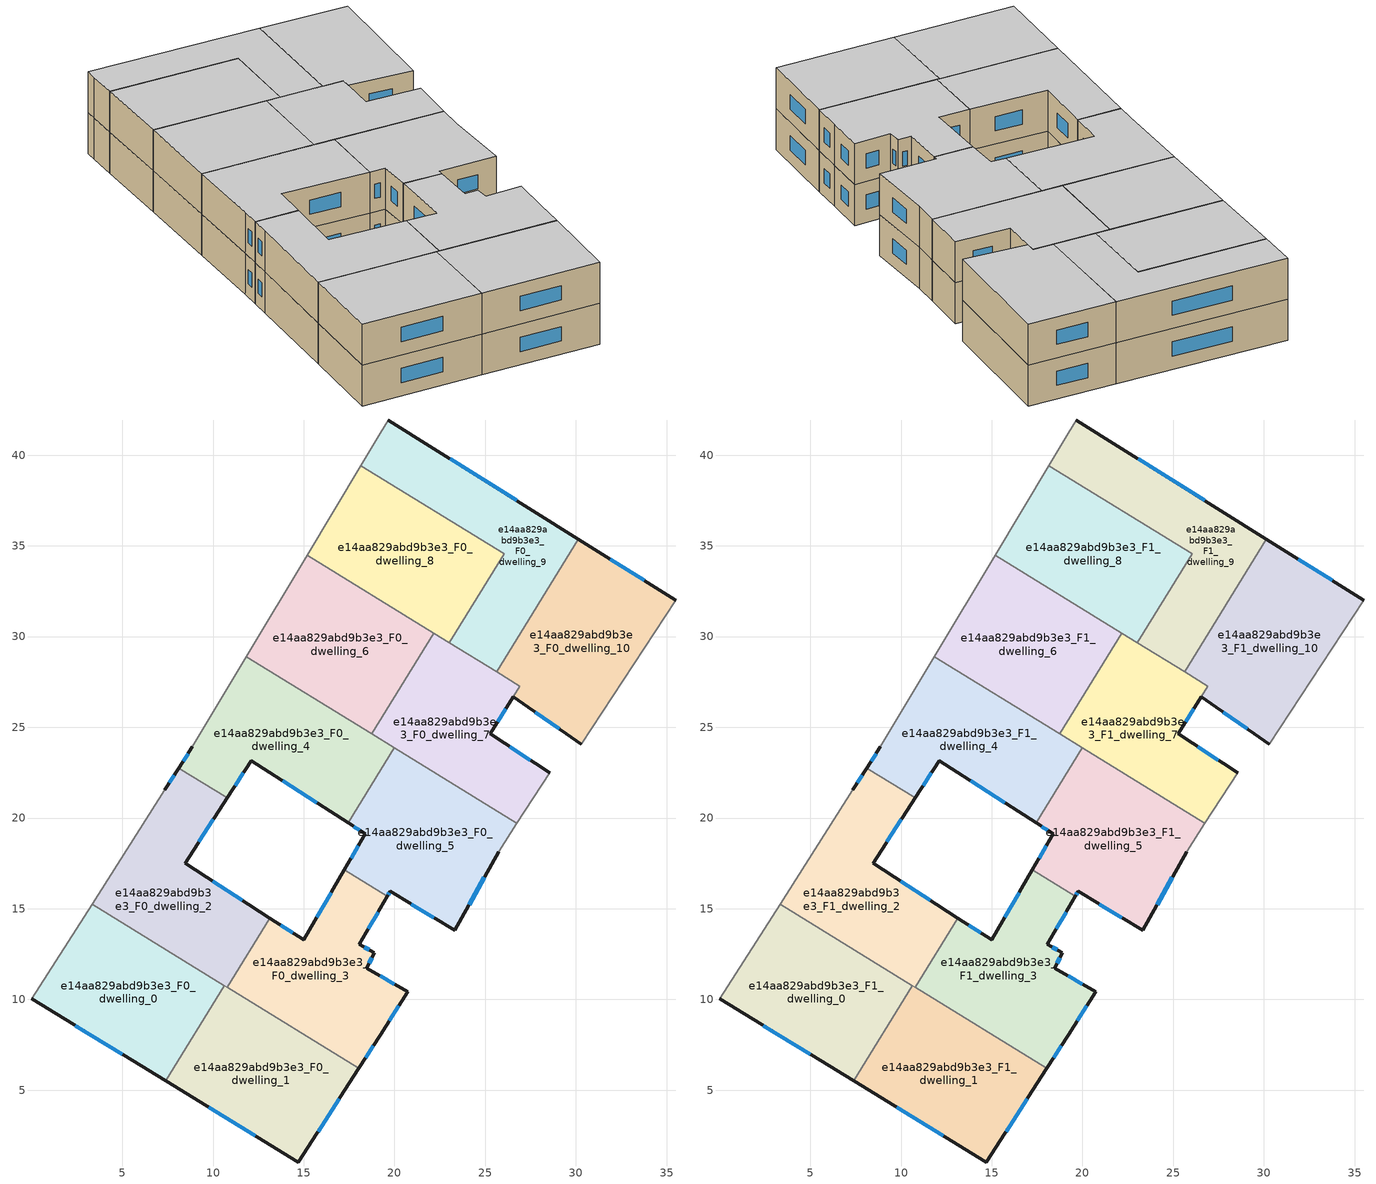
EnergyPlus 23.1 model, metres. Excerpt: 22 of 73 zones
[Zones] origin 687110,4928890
e14aa829abd9b3e3_F0_dwelling_0
 floor ground (EU_floor_Construction): 10.62,10.77 7.39,5.51 0.01,10.03 3.33,15.26 z0
 wall outside (EU_wall_Construction): 0.01,10.03 7.39,5.51 z0:3
 wall adiabatic (EU_wall_Construction): 3.33,15.26 0.01,10.03 z0:3
 wall to e14aa829abd9b3e3_F0_dwelling_1 (EU_wall_Construction): 7.39,5.51 10.62,10.77 z0:3
 wall to e14aa829abd9b3e3_F0_dwelling_2 (EU_wall_Construction): 10.62,10.77 3.33,15.26 z0:3
 window (EU_Window_Construction): 2.41,8.56 4.99,6.98 z0.98:2.02
e14aa829abd9b3e3_F0_dwelling_1
 floor ground (EU_floor_Construction): 18.04,6.2 14.7,1.04 7.39,5.51 10.62,10.77 z0
 wall outside (EU_wall_Construction): 7.39,5.51 14.7,1.04 18.04,6.2 z0:3
 wall to e14aa829abd9b3e3_F0_dwelling_3 (EU_wall_Construction): 18.04,6.2 10.78,10.67 z0:3
 wall to e14aa829abd9b3e3_F0_dwelling_2 (EU_wall_Construction): 10.78,10.67 10.62,10.77 z0:3
 window (EU_Window_Construction): 9.77,4.06 12.33,2.49 / 15.79,2.72 16.95,4.52 z0.98:2.02
e14aa829abd9b3e3_F0_dwelling_10
 floor ground (EU_floor_Construction): 35.51,32 30.31,24.08 26.55,26.68 26.91,27.27 25.63,28.05 30.14,35.37 z0
 wall outside (EU_wall_Construction): 35.51,32 30.14,35.37 / 26.55,26.68 30.31,24.08 z0:3
 wall to e14aa829abd9b3e3_F0_dwelling_9 (EU_wall_Construction): 30.14,35.37 25.63,28.05 z0:3
 wall adiabatic (EU_wall_Construction): 30.31,24.08 35.51,32 z0:3
 wall to e14aa829abd9b3e3_F0_dwelling_7 (EU_wall_Construction): 25.63,28.05 26.91,27.27 26.55,26.68 z0:3
 window (EU_Window_Construction): 33.76,33.09 31.88,34.27 / 27.77,25.83 29.08,24.92 z0.98:2.02
e14aa829abd9b3e3_F0_dwelling_2
 floor ground (EU_floor_Construction): 10.78,21.11 8.45,17.51 13.13,14.48 10.78,10.67 3.33,15.26 7.33,21.55 8.11,22.75 z0
 wall outside (EU_wall_Construction): 8.11,22.75 7.33,21.55 / 13.13,14.48 8.45,17.51 10.78,21.11 z0:3
 wall to e14aa829abd9b3e3_F0_dwelling_4 (EU_wall_Construction): 10.78,21.11 8.11,22.75 z0:3
 wall to e14aa829abd9b3e3_F0_dwelling_3 (EU_wall_Construction): 10.78,10.67 13.13,14.48 z0:3
 wall adiabatic (EU_wall_Construction): 7.33,21.55 3.33,15.26 z0:3
 window (EU_Window_Construction): 7.86,22.36 7.59,21.94 / 9.21,18.68 10.02,19.94 / 11.61,15.47 9.98,16.53 z0.98:2.02
e14aa829abd9b3e3_F0_dwelling_3
 floor ground (EU_floor_Construction): 19.61,15.68 18.06,13.04 18.89,12.58 18.47,11.72 20.72,10.43 19.22,8.04 18.04,6.2 10.78,10.67 13.13,14.48 14.99,13.28 17.23,17.14 z0
 wall outside (EU_wall_Construction): 18.04,6.2 19.22,8.04 20.72,10.43 18.47,11.72 18.89,12.58 18.06,13.04 19.61,15.68 / 17.23,17.14 14.99,13.28 13.13,14.48 z0:3
 wall to e14aa829abd9b3e3_F0_dwelling_5 (EU_wall_Construction): 19.61,15.68 17.23,17.14 z0:3
 window (EU_Window_Construction): 19.71,8.82 20.24,9.65 / 18.42,6.8 18.84,7.44 / 14.39,13.67 13.74,14.09 / 16.51,15.88 15.72,14.53 / 18.56,13.9 19.1,14.82 / 18.62,12.73 18.32,12.89 / 18.61,12 18.75,12.3 / 19.99,10.85 19.21,11.3 z0.98:2.02
e14aa829abd9b3e3_F0_dwelling_4
 floor ground (EU_floor_Construction): 19.99,23.86 17.44,19.73 12.1,23.17 10.78,21.11 8.11,22.75 8.86,23.92 11.84,28.88 z0
 wall outside (EU_wall_Construction): 8.86,23.92 8.11,22.75 / 10.78,21.11 12.1,23.17 17.44,19.73 z0:3
 wall adiabatic (EU_wall_Construction): 11.84,28.88 8.86,23.92 z0:3
 wall to e14aa829abd9b3e3_F0_dwelling_5 (EU_wall_Construction): 17.44,19.73 19.99,23.86 z0:3
 wall to e14aa829abd9b3e3_F0_dwelling_6 (EU_wall_Construction): 18.74,24.63 11.84,28.88 z0:3
 wall to e14aa829abd9b3e3_F0_dwelling_7 (EU_wall_Construction): 19.99,23.86 18.74,24.63 z0:3
 window (EU_Window_Construction): 8.62,23.54 8.36,23.13 / 13.84,22.05 15.71,20.85 / 11.21,21.78 11.67,22.5 z0.98:2.02
e14aa829abd9b3e3_F0_dwelling_5
 floor ground (EU_floor_Construction): 26.75,19.7 25.74,18.15 23.32,13.81 19.78,15.96 19.61,15.68 17.23,17.14 18.39,19.12 17.44,19.73 19.99,23.86 z0
 wall outside (EU_wall_Construction): 17.44,19.73 18.39,19.12 17.23,17.14 / 19.61,15.68 19.78,15.96 23.32,13.81 25.74,18.15 z0:3
 wall adiabatic (EU_wall_Construction): 25.74,18.15 26.75,19.7 z0:3
 wall to e14aa829abd9b3e3_F0_dwelling_7 (EU_wall_Construction): 26.75,19.7 19.99,23.86 z0:3
 window (EU_Window_Construction): 18.01,18.47 17.61,17.78 / 17.75,19.53 18.08,19.32 / 24.11,15.22 24.96,16.74 / 20.93,15.26 22.17,14.51 / 19.66,15.77 19.72,15.87 z0.98:2.02
e14aa829abd9b3e3_F0_dwelling_6
 floor ground (EU_floor_Construction): 22.16,30.19 18.74,24.63 11.84,28.88 15.19,34.49 z0
 wall to e14aa829abd9b3e3_F0_dwelling_7 (EU_wall_Construction): 18.74,24.63 22.16,30.19 z0:3
 wall adiabatic (EU_wall_Construction): 15.19,34.49 11.84,28.88 z0:3
 wall to e14aa829abd9b3e3_F0_dwelling_8 (EU_wall_Construction): 22.16,30.19 15.19,34.49 z0:3
e14aa829abd9b3e3_F0_dwelling_7
 floor ground (EU_floor_Construction): 26.91,27.27 26.54,26.67 25.28,24.64 28.56,22.49 26.75,19.7 18.74,24.63 22.16,30.19 z0
 wall outside (EU_wall_Construction): 28.56,22.49 25.28,24.64 26.54,26.67 z0:3
 wall adiabatic (EU_wall_Construction): 26.75,19.7 28.56,22.49 z0:3
 wall to e14aa829abd9b3e3_F0_dwelling_9 (EU_wall_Construction): 25.63,28.05 23.02,29.66 z0:3
 wall to e14aa829abd9b3e3_F0_dwelling_8 (EU_wall_Construction): 23.02,29.66 22.16,30.19 z0:3
 window (EU_Window_Construction): 25.69,25.3 26.13,26.01 / 27.49,23.19 26.34,23.94 z0.98:2.02
e14aa829abd9b3e3_F0_dwelling_8
 floor ground (EU_floor_Construction): 26.04,34.57 23.02,29.66 15.19,34.49 18.15,39.43 z0
 wall adiabatic (EU_wall_Construction): 18.15,39.43 15.19,34.49 z0:3
 wall to e14aa829abd9b3e3_F0_dwelling_9 (EU_wall_Construction): 23.02,29.66 26.04,34.57 18.15,39.43 z0:3
e14aa829abd9b3e3_F0_dwelling_9
 floor ground (EU_floor_Construction): 30.14,35.37 25.63,28.05 23.02,29.66 26.04,34.57 18.15,39.43 19.2,41.2 19.66,41.94 z0
 wall outside (EU_wall_Construction): 30.14,35.37 19.66,41.94 z0:3
 wall adiabatic (EU_wall_Construction): 19.66,41.94 19.2,41.2 18.15,39.43 z0:3
 window (EU_Window_Construction): 26.73,37.5 23.06,39.8 z0.98:2.02
e14aa829abd9b3e3_F1_dwelling_0
 floor to e14aa829abd9b3e3_F0_dwelling_0 (EU_floor_Construction): 10.62,10.77 7.39,5.51 0.01,10.03 3.33,15.26 z3
 wall outside (EU_wall_Construction): 0.01,10.03 7.39,5.51 z3:6
 wall adiabatic (EU_wall_Construction): 3.33,15.26 0.01,10.03 z3:6
 wall to e14aa829abd9b3e3_F1_dwelling_1 (EU_wall_Construction): 7.39,5.51 10.62,10.77 z3:6
 wall to e14aa829abd9b3e3_F1_dwelling_2 (EU_wall_Construction): 10.62,10.77 3.33,15.26 z3:6
 window (EU_Window_Construction): 2.41,8.56 4.99,6.98 z3.98:5.02
 ceiling to e14aa829abd9b3e3_F2_dwelling_0 (EU_floor_Construction): 7.39,5.51 10.62,10.77 3.33,15.26 0.01,10.03 z6
e14aa829abd9b3e3_F1_dwelling_1
 floor to e14aa829abd9b3e3_F0_dwelling_1 (EU_floor_Construction): 18.04,6.2 14.7,1.04 7.39,5.51 10.62,10.77 z3
 wall outside (EU_wall_Construction): 7.39,5.51 14.7,1.04 18.04,6.2 z3:6
 wall to e14aa829abd9b3e3_F1_dwelling_3 (EU_wall_Construction): 18.04,6.2 10.78,10.67 z3:6
 wall to e14aa829abd9b3e3_F1_dwelling_2 (EU_wall_Construction): 10.78,10.67 10.62,10.77 z3:6
 window (EU_Window_Construction): 9.77,4.06 12.33,2.49 / 15.79,2.72 16.95,4.52 z3.98:5.02
 ceiling to e14aa829abd9b3e3_F2_dwelling_1 (EU_floor_Construction): 14.7,1.04 18.04,6.2 10.62,10.77 7.39,5.51 z6
e14aa829abd9b3e3_F1_dwelling_10
 floor to e14aa829abd9b3e3_F0_dwelling_10 (EU_floor_Construction): 35.51,32 30.31,24.08 26.55,26.68 26.91,27.27 25.63,28.05 30.14,35.37 z3
 wall outside (EU_wall_Construction): 35.51,32 30.14,35.37 / 26.55,26.68 30.31,24.08 z3:6
 wall to e14aa829abd9b3e3_F1_dwelling_9 (EU_wall_Construction): 30.14,35.37 25.63,28.05 z3:6
 wall adiabatic (EU_wall_Construction): 30.31,24.08 35.51,32 z3:6
 wall to e14aa829abd9b3e3_F1_dwelling_7 (EU_wall_Construction): 25.63,28.05 26.91,27.27 26.55,26.68 z3:6
 window (EU_Window_Construction): 33.76,33.09 31.88,34.27 / 27.77,25.83 29.08,24.92 z3.98:5.02
 ceiling to e14aa829abd9b3e3_F2_dwelling_10 (EU_floor_Construction): 30.31,24.08 35.51,32 30.14,35.37 25.63,28.05 26.91,27.27 26.55,26.68 z6
e14aa829abd9b3e3_F1_dwelling_2
 floor to e14aa829abd9b3e3_F0_dwelling_2 (EU_floor_Construction): 10.78,21.11 8.45,17.51 13.13,14.48 10.78,10.67 3.33,15.26 7.33,21.55 8.11,22.75 z3
 wall outside (EU_wall_Construction): 8.11,22.75 7.33,21.55 / 13.13,14.48 8.45,17.51 10.78,21.11 z3:6
 wall to e14aa829abd9b3e3_F1_dwelling_4 (EU_wall_Construction): 10.78,21.11 8.11,22.75 z3:6
 wall to e14aa829abd9b3e3_F1_dwelling_3 (EU_wall_Construction): 10.78,10.67 13.13,14.48 z3:6
 wall adiabatic (EU_wall_Construction): 7.33,21.55 3.33,15.26 z3:6
 window (EU_Window_Construction): 7.86,22.36 7.59,21.94 / 9.21,18.68 10.02,19.94 / 11.61,15.47 9.98,16.53 z3.98:5.02
 ceiling to e14aa829abd9b3e3_F2_dwelling_2 (EU_floor_Construction): 10.78,10.67 13.13,14.48 8.45,17.51 10.78,21.11 8.11,22.75 7.33,21.55 3.33,15.26 z6
e14aa829abd9b3e3_F1_dwelling_3
 floor to e14aa829abd9b3e3_F0_dwelling_3 (EU_floor_Construction): 19.61,15.68 18.06,13.04 18.89,12.58 18.47,11.72 20.72,10.43 19.22,8.04 18.04,6.2 10.78,10.67 13.13,14.48 14.99,13.28 17.23,17.14 z3
 wall outside (EU_wall_Construction): 18.04,6.2 19.22,8.04 20.72,10.43 18.47,11.72 18.89,12.58 18.06,13.04 19.61,15.68 / 17.23,17.14 14.99,13.28 13.13,14.48 z3:6
 wall to e14aa829abd9b3e3_F1_dwelling_5 (EU_wall_Construction): 19.61,15.68 17.23,17.14 z3:6
 window (EU_Window_Construction): 19.71,8.82 20.24,9.65 / 18.42,6.8 18.84,7.44 / 14.39,13.67 13.74,14.09 / 16.51,15.88 15.72,14.53 / 18.56,13.9 19.1,14.82 / 18.62,12.73 18.32,12.89 / 18.61,12 18.75,12.3 / 19.99,10.85 19.21,11.3 z3.98:5.02
 ceiling to e14aa829abd9b3e3_F2_dwelling_3 (EU_floor_Construction): 19.22,8.04 20.72,10.43 18.47,11.72 18.89,12.58 18.06,13.04 19.61,15.68 17.23,17.14 14.99,13.28 13.13,14.48 10.78,10.67 18.04,6.2 z6
e14aa829abd9b3e3_F1_dwelling_4
 floor to e14aa829abd9b3e3_F0_dwelling_4 (EU_floor_Construction): 19.99,23.86 17.44,19.73 12.1,23.17 10.78,21.11 8.11,22.75 8.86,23.92 11.84,28.88 z3
 wall outside (EU_wall_Construction): 8.86,23.92 8.11,22.75 / 10.78,21.11 12.1,23.17 17.44,19.73 z3:6
 wall adiabatic (EU_wall_Construction): 11.84,28.88 8.86,23.92 z3:6
 wall to e14aa829abd9b3e3_F1_dwelling_5 (EU_wall_Construction): 17.44,19.73 19.99,23.86 z3:6
 wall to e14aa829abd9b3e3_F1_dwelling_6 (EU_wall_Construction): 18.74,24.63 11.84,28.88 z3:6
 wall to e14aa829abd9b3e3_F1_dwelling_7 (EU_wall_Construction): 19.99,23.86 18.74,24.63 z3:6
 window (EU_Window_Construction): 8.62,23.54 8.36,23.13 / 13.84,22.05 15.71,20.85 / 11.21,21.78 11.67,22.5 z3.98:5.02
 ceiling to e14aa829abd9b3e3_F2_dwelling_4 (EU_floor_Construction): 17.44,19.73 19.99,23.86 11.84,28.88 8.86,23.92 8.11,22.75 10.78,21.11 12.1,23.17 z6
e14aa829abd9b3e3_F1_dwelling_5
 floor to e14aa829abd9b3e3_F0_dwelling_5 (EU_floor_Construction): 26.75,19.7 25.74,18.15 23.32,13.81 19.78,15.96 19.61,15.68 17.23,17.14 18.39,19.12 17.44,19.73 19.99,23.86 z3
 wall outside (EU_wall_Construction): 17.44,19.73 18.39,19.12 17.23,17.14 / 19.61,15.68 19.78,15.96 23.32,13.81 25.74,18.15 z3:6
 wall adiabatic (EU_wall_Construction): 25.74,18.15 26.75,19.7 z3:6
 wall to e14aa829abd9b3e3_F1_dwelling_7 (EU_wall_Construction): 26.75,19.7 19.99,23.86 z3:6
 window (EU_Window_Construction): 18.01,18.47 17.61,17.78 / 17.75,19.53 18.08,19.32 / 24.11,15.22 24.96,16.74 / 20.93,15.26 22.17,14.51 / 19.66,15.77 19.72,15.87 z3.98:5.02
 ceiling to e14aa829abd9b3e3_F2_dwelling_5 (EU_floor_Construction): 23.32,13.81 25.74,18.15 26.75,19.7 19.99,23.86 17.44,19.73 18.39,19.12 17.23,17.14 19.61,15.68 19.78,15.96 z6
e14aa829abd9b3e3_F1_dwelling_6
 floor to e14aa829abd9b3e3_F0_dwelling_6 (EU_floor_Construction): 22.16,30.19 18.74,24.63 11.84,28.88 15.19,34.49 z3
 wall to e14aa829abd9b3e3_F1_dwelling_7 (EU_wall_Construction): 18.74,24.63 22.16,30.19 z3:6
 wall adiabatic (EU_wall_Construction): 15.19,34.49 11.84,28.88 z3:6
 wall to e14aa829abd9b3e3_F1_dwelling_8 (EU_wall_Construction): 22.16,30.19 15.19,34.49 z3:6
 ceiling to e14aa829abd9b3e3_F2_dwelling_6 (EU_floor_Construction): 18.74,24.63 22.16,30.19 15.19,34.49 11.84,28.88 z6
e14aa829abd9b3e3_F1_dwelling_7
 floor to e14aa829abd9b3e3_F0_dwelling_7 (EU_floor_Construction): 26.91,27.27 26.54,26.67 25.28,24.64 28.56,22.49 26.75,19.7 18.74,24.63 22.16,30.19 z3
 wall outside (EU_wall_Construction): 28.56,22.49 25.28,24.64 26.54,26.67 z3:6
 wall adiabatic (EU_wall_Construction): 26.75,19.7 28.56,22.49 z3:6
 wall to e14aa829abd9b3e3_F1_dwelling_9 (EU_wall_Construction): 25.63,28.05 23.02,29.66 z3:6
 wall to e14aa829abd9b3e3_F1_dwelling_8 (EU_wall_Construction): 23.02,29.66 22.16,30.19 z3:6
 window (EU_Window_Construction): 25.69,25.3 26.13,26.01 / 27.49,23.19 26.34,23.94 z3.98:5.02
 ceiling to e14aa829abd9b3e3_F2_dwelling_7 (EU_floor_Construction): 26.75,19.7 28.56,22.49 25.28,24.64 26.54,26.67 26.91,27.27 22.16,30.19 18.74,24.63 z6
e14aa829abd9b3e3_F1_dwelling_8
 floor to e14aa829abd9b3e3_F0_dwelling_8 (EU_floor_Construction): 26.04,34.57 23.02,29.66 15.19,34.49 18.15,39.43 z3
 wall adiabatic (EU_wall_Construction): 18.15,39.43 15.19,34.49 z3:6
 wall to e14aa829abd9b3e3_F1_dwelling_9 (EU_wall_Construction): 23.02,29.66 26.04,34.57 18.15,39.43 z3:6
 ceiling to e14aa829abd9b3e3_F2_dwelling_8 (EU_floor_Construction): 23.02,29.66 26.04,34.57 18.15,39.43 15.19,34.49 z6
e14aa829abd9b3e3_F1_dwelling_9
 floor to e14aa829abd9b3e3_F0_dwelling_9 (EU_floor_Construction): 30.14,35.37 25.63,28.05 23.02,29.66 26.04,34.57 18.15,39.43 19.2,41.2 19.66,41.94 z3
 wall outside (EU_wall_Construction): 30.14,35.37 19.66,41.94 z3:6
 wall adiabatic (EU_wall_Construction): 19.66,41.94 19.2,41.2 18.15,39.43 z3:6
 window (EU_Window_Construction): 26.73,37.5 23.06,39.8 z3.98:5.02
 ceiling to e14aa829abd9b3e3_F2_dwelling_9 (EU_floor_Construction): 25.63,28.05 30.14,35.37 19.66,41.94 19.2,41.2 18.15,39.43 26.04,34.57 23.02,29.66 z6
[Building]
EU S2 Campaign: North Axis=0; Terrain=City; Solar Distribution=FullExterior
[Site:Location]
Bologna: Latitude=44.5; Longitude=11.25; Time Zone=1; Elevation=37
[SizingPeriod:WeatherFileDays]
AnnualSizingPeriod: Begin Month=1; Begin Day of Month=1; End Month=12; End Day of Month=31; Day of Week for Start Day=Monday; Use Weather File Daylight Saving Period=No; Use Weather File Rain and Snow Indicators=No
[MATERIAL]
EU_InternalMass_Material: Roughness=MediumRough; Thickness=0.1; Conductivity=1; Density=1800; Specific Heat=900; Thermal Absorptance=0.9; Solar Absorptance=0.7; Visible Absorptance=0.7
[MATERIAL:NOMASS] Roughness=MediumRough; Thermal Absorptance=0.9; Solar Absorptance=0.7; Visible Absorptance=0.7
Name | Thermal Resistance
EU_wall_NoMass | 0.905828
EU_floor_NoMass | 0.67114
[WINDOWMATERIAL:SIMPLEGLAZINGSYSTEM]
EU_Window_SimpleGlazing: UFactor=4.52486; Solar Heat Gain Coefficient=0.85; Visible Transmittance=0.85
[CONSTRUCTION]
EU_wall_Construction: EU_wall_NoMass
EU_floor_Construction: EU_floor_NoMass
EU_Window_Construction: EU_Window_SimpleGlazing
EU_InternalMass_Construction: EU_InternalMass_Material
[ZONE] Type=1; Multiplier=1; Ceiling Height=autocalculate; Floor Area=autocalculate; Part of Total Floor Area=Yes
Name | Volume
e14aa829abd9b3e3_F0_dwelling_0; e14aa829abd9b3e3_F1_dwelling_0 | 159.6
e14aa829abd9b3e3_F0_dwelling_1; e14aa829abd9b3e3_F1_dwelling_1; e14aa829abd9b3e3_F0_dwelling_9; e14aa829abd9b3e3_F1_dwelling_9 | 159.595
e14aa829abd9b3e3_F0_dwelling_10; e14aa829abd9b3e3_F1_dwelling_10 | 170.785
e14aa829abd9b3e3_F0_dwelling_2; e14aa829abd9b3e3_F1_dwelling_2 | 159.583
e14aa829abd9b3e3_F0_dwelling_3; e14aa829abd9b3e3_F1_dwelling_3 | 159.584
e14aa829abd9b3e3_F0_dwelling_4; e14aa829abd9b3e3_F1_dwelling_4 | 159.596
e14aa829abd9b3e3_F0_dwelling_5; e14aa829abd9b3e3_F1_dwelling_5 | 159.593
e14aa829abd9b3e3_F0_dwelling_6; e14aa829abd9b3e3_F1_dwelling_6 | 159.581
e14aa829abd9b3e3_F0_dwelling_7; e14aa829abd9b3e3_F1_dwelling_7 | 148.4
e14aa829abd9b3e3_F0_dwelling_8; e14aa829abd9b3e3_F1_dwelling_8 | 159.603
[INTERNALMASS] Construction=EU_InternalMass_Construction
Name | Zone or ZoneList | Surface Area
e14aa829abd9b3e3_F0_dwelling_0_EU_InternalMass | e14aa829abd9b3e3_F0_dwelling_0 | 53.2006
e14aa829abd9b3e3_F0_dwelling_1_EU_InternalMass | e14aa829abd9b3e3_F0_dwelling_1 | 53.1978
e14aa829abd9b3e3_F0_dwelling_2_EU_InternalMass | e14aa829abd9b3e3_F0_dwelling_2 | 53.1943
e14aa829abd9b3e3_F0_dwelling_3_EU_InternalMass | e14aa829abd9b3e3_F0_dwelling_3 | 53.1961
e14aa829abd9b3e3_F0_dwelling_4_EU_InternalMass | e14aa829abd9b3e3_F0_dwelling_4 | 53.1972
e14aa829abd9b3e3_F0_dwelling_5_EU_InternalMass | e14aa829abd9b3e3_F0_dwelling_5 | 53.197
e14aa829abd9b3e3_F0_dwelling_6_EU_InternalMass | e14aa829abd9b3e3_F0_dwelling_6 | 53.1927
e14aa829abd9b3e3_F0_dwelling_7_EU_InternalMass | e14aa829abd9b3e3_F0_dwelling_7 | 49.4683
e14aa829abd9b3e3_F0_dwelling_8_EU_InternalMass | e14aa829abd9b3e3_F0_dwelling_8 | 53.2013
e14aa829abd9b3e3_F0_dwelling_9_EU_InternalMass | e14aa829abd9b3e3_F0_dwelling_9 | 53.1985
e14aa829abd9b3e3_F0_dwelling_10_EU_InternalMass | e14aa829abd9b3e3_F0_dwelling_10 | 56.9295
e14aa829abd9b3e3_F1_dwelling_0_EU_InternalMass | e14aa829abd9b3e3_F1_dwelling_0 | 53.2006
e14aa829abd9b3e3_F1_dwelling_1_EU_InternalMass | e14aa829abd9b3e3_F1_dwelling_1 | 53.1978
e14aa829abd9b3e3_F1_dwelling_2_EU_InternalMass | e14aa829abd9b3e3_F1_dwelling_2 | 53.1943
e14aa829abd9b3e3_F1_dwelling_3_EU_InternalMass | e14aa829abd9b3e3_F1_dwelling_3 | 53.1961
e14aa829abd9b3e3_F1_dwelling_4_EU_InternalMass | e14aa829abd9b3e3_F1_dwelling_4 | 53.1972
e14aa829abd9b3e3_F1_dwelling_5_EU_InternalMass | e14aa829abd9b3e3_F1_dwelling_5 | 53.197
e14aa829abd9b3e3_F1_dwelling_6_EU_InternalMass | e14aa829abd9b3e3_F1_dwelling_6 | 53.1927
e14aa829abd9b3e3_F1_dwelling_7_EU_InternalMass | e14aa829abd9b3e3_F1_dwelling_7 | 49.4683
e14aa829abd9b3e3_F1_dwelling_8_EU_InternalMass | e14aa829abd9b3e3_F1_dwelling_8 | 53.2013
e14aa829abd9b3e3_F1_dwelling_9_EU_InternalMass | e14aa829abd9b3e3_F1_dwelling_9 | 53.1985
e14aa829abd9b3e3_F1_dwelling_10_EU_InternalMass | e14aa829abd9b3e3_F1_dwelling_10 | 56.9295
[OTHEREQUIPMENT] Fuel Type=Electricity; Design Level Calculation Method=Watts/Area; Power per Zone Floor Area=1; Fraction Latent=0; Fraction Radiant=0; Fraction Lost=0; Carbon Dioxide Generation Rate=0; EndUse Subcategory=EU_Step8_InternalGains
Name | Zone or ZoneList or Space or SpaceList | Schedule
EU_Step8_InternalGain_e14aa829abd9b3e3_F0_dwelling_0_f000 | e14aa829abd9b3e3_F0_dwelling_0 | EU_Step8_GainSchedule_e14aa829abd9b3e3_F0_dwelling_0_f000
EU_Step8_InternalGain_e14aa829abd9b3e3_F0_dwelling_1_f000 | e14aa829abd9b3e3_F0_dwelling_1 | EU_Step8_GainSchedule_e14aa829abd9b3e3_F0_dwelling_1_f000
EU_Step8_InternalGain_e14aa829abd9b3e3_F0_dwelling_2_f000 | e14aa829abd9b3e3_F0_dwelling_2 | EU_Step8_GainSchedule_e14aa829abd9b3e3_F0_dwelling_2_f000
EU_Step8_InternalGain_e14aa829abd9b3e3_F0_dwelling_3_f000 | e14aa829abd9b3e3_F0_dwelling_3 | EU_Step8_GainSchedule_e14aa829abd9b3e3_F0_dwelling_3_f000
EU_Step8_InternalGain_e14aa829abd9b3e3_F0_dwelling_4_f000 | e14aa829abd9b3e3_F0_dwelling_4 | EU_Step8_GainSchedule_e14aa829abd9b3e3_F0_dwelling_4_f000
EU_Step8_InternalGain_e14aa829abd9b3e3_F0_dwelling_5_f000 | e14aa829abd9b3e3_F0_dwelling_5 | EU_Step8_GainSchedule_e14aa829abd9b3e3_F0_dwelling_5_f000
EU_Step8_InternalGain_e14aa829abd9b3e3_F0_dwelling_6_f000 | e14aa829abd9b3e3_F0_dwelling_6 | EU_Step8_GainSchedule_e14aa829abd9b3e3_F0_dwelling_6_f000
EU_Step8_InternalGain_e14aa829abd9b3e3_F0_dwelling_7_f000 | e14aa829abd9b3e3_F0_dwelling_7 | EU_Step8_GainSchedule_e14aa829abd9b3e3_F0_dwelling_7_f000
EU_Step8_InternalGain_e14aa829abd9b3e3_F0_dwelling_8_f000 | e14aa829abd9b3e3_F0_dwelling_8 | EU_Step8_GainSchedule_e14aa829abd9b3e3_F0_dwelling_8_f000
EU_Step8_InternalGain_e14aa829abd9b3e3_F0_dwelling_9_f000 | e14aa829abd9b3e3_F0_dwelling_9 | EU_Step8_GainSchedule_e14aa829abd9b3e3_F0_dwelling_9_f000
EU_Step8_InternalGain_e14aa829abd9b3e3_F0_dwelling_10_f000 | e14aa829abd9b3e3_F0_dwelling_10 | EU_Step8_GainSchedule_e14aa829abd9b3e3_F0_dwelling_10_f000
EU_Step8_InternalGain_e14aa829abd9b3e3_F1_dwelling_0_f000 | e14aa829abd9b3e3_F1_dwelling_0 | EU_Step8_GainSchedule_e14aa829abd9b3e3_F1_dwelling_0_f000
EU_Step8_InternalGain_e14aa829abd9b3e3_F1_dwelling_1_f000 | e14aa829abd9b3e3_F1_dwelling_1 | EU_Step8_GainSchedule_e14aa829abd9b3e3_F1_dwelling_1_f000
EU_Step8_InternalGain_e14aa829abd9b3e3_F1_dwelling_2_f000 | e14aa829abd9b3e3_F1_dwelling_2 | EU_Step8_GainSchedule_e14aa829abd9b3e3_F1_dwelling_2_f000
EU_Step8_InternalGain_e14aa829abd9b3e3_F1_dwelling_3_f000 | e14aa829abd9b3e3_F1_dwelling_3 | EU_Step8_GainSchedule_e14aa829abd9b3e3_F1_dwelling_3_f000
EU_Step8_InternalGain_e14aa829abd9b3e3_F1_dwelling_4_f000 | e14aa829abd9b3e3_F1_dwelling_4 | EU_Step8_GainSchedule_e14aa829abd9b3e3_F1_dwelling_4_f000
EU_Step8_InternalGain_e14aa829abd9b3e3_F1_dwelling_5_f000 | e14aa829abd9b3e3_F1_dwelling_5 | EU_Step8_GainSchedule_e14aa829abd9b3e3_F1_dwelling_5_f000
EU_Step8_InternalGain_e14aa829abd9b3e3_F1_dwelling_6_f000 | e14aa829abd9b3e3_F1_dwelling_6 | EU_Step8_GainSchedule_e14aa829abd9b3e3_F1_dwelling_6_f000
EU_Step8_InternalGain_e14aa829abd9b3e3_F1_dwelling_7_f000 | e14aa829abd9b3e3_F1_dwelling_7 | EU_Step8_GainSchedule_e14aa829abd9b3e3_F1_dwelling_7_f000
EU_Step8_InternalGain_e14aa829abd9b3e3_F1_dwelling_8_f000 | e14aa829abd9b3e3_F1_dwelling_8 | EU_Step8_GainSchedule_e14aa829abd9b3e3_F1_dwelling_8_f000
EU_Step8_InternalGain_e14aa829abd9b3e3_F1_dwelling_9_f000 | e14aa829abd9b3e3_F1_dwelling_9 | EU_Step8_GainSchedule_e14aa829abd9b3e3_F1_dwelling_9_f000
EU_Step8_InternalGain_e14aa829abd9b3e3_F1_dwelling_10_f000 | e14aa829abd9b3e3_F1_dwelling_10 | EU_Step8_GainSchedule_e14aa829abd9b3e3_F1_dwelling_10_f000
[ZONEVENTILATION:DESIGNFLOWRATE] Schedule=EU_AlwaysOn; Design Flow Rate Calculation Method=AirChanges/Hour; Air Changes per Hour=0.73129; Ventilation Type=Natural; Fan Pressure Rise=0; Fan Total Efficiency=1; Constant Term Coefficient=1; Temperature Term Coefficient=0; Velocity Term Coefficient=0; Velocity Squared Term Coefficient=0; Minimum Indoor Temperature=-100; Maximum Indoor Temperature=100; Delta Temperature=-100; Minimum Outdoor Temperature=-100; Maximum Outdoor Temperature=100; Maximum Wind Speed=40
Name | Zone or ZoneList or Space or SpaceList
EU_ConstantAir_e14aa829abd9b3e3_F0_dwelling_0 | e14aa829abd9b3e3_F0_dwelling_0
EU_ConstantAir_e14aa829abd9b3e3_F0_dwelling_1 | e14aa829abd9b3e3_F0_dwelling_1
EU_ConstantAir_e14aa829abd9b3e3_F0_dwelling_2 | e14aa829abd9b3e3_F0_dwelling_2
EU_ConstantAir_e14aa829abd9b3e3_F0_dwelling_3 | e14aa829abd9b3e3_F0_dwelling_3
EU_ConstantAir_e14aa829abd9b3e3_F0_dwelling_4 | e14aa829abd9b3e3_F0_dwelling_4
EU_ConstantAir_e14aa829abd9b3e3_F0_dwelling_5 | e14aa829abd9b3e3_F0_dwelling_5
EU_ConstantAir_e14aa829abd9b3e3_F0_dwelling_6 | e14aa829abd9b3e3_F0_dwelling_6
EU_ConstantAir_e14aa829abd9b3e3_F0_dwelling_7 | e14aa829abd9b3e3_F0_dwelling_7
EU_ConstantAir_e14aa829abd9b3e3_F0_dwelling_8 | e14aa829abd9b3e3_F0_dwelling_8
EU_ConstantAir_e14aa829abd9b3e3_F0_dwelling_9 | e14aa829abd9b3e3_F0_dwelling_9
EU_ConstantAir_e14aa829abd9b3e3_F0_dwelling_10 | e14aa829abd9b3e3_F0_dwelling_10
EU_ConstantAir_e14aa829abd9b3e3_F1_dwelling_0 | e14aa829abd9b3e3_F1_dwelling_0
EU_ConstantAir_e14aa829abd9b3e3_F1_dwelling_1 | e14aa829abd9b3e3_F1_dwelling_1
EU_ConstantAir_e14aa829abd9b3e3_F1_dwelling_2 | e14aa829abd9b3e3_F1_dwelling_2
EU_ConstantAir_e14aa829abd9b3e3_F1_dwelling_3 | e14aa829abd9b3e3_F1_dwelling_3
EU_ConstantAir_e14aa829abd9b3e3_F1_dwelling_4 | e14aa829abd9b3e3_F1_dwelling_4
EU_ConstantAir_e14aa829abd9b3e3_F1_dwelling_5 | e14aa829abd9b3e3_F1_dwelling_5
EU_ConstantAir_e14aa829abd9b3e3_F1_dwelling_6 | e14aa829abd9b3e3_F1_dwelling_6
EU_ConstantAir_e14aa829abd9b3e3_F1_dwelling_7 | e14aa829abd9b3e3_F1_dwelling_7
EU_ConstantAir_e14aa829abd9b3e3_F1_dwelling_8 | e14aa829abd9b3e3_F1_dwelling_8
EU_ConstantAir_e14aa829abd9b3e3_F1_dwelling_9 | e14aa829abd9b3e3_F1_dwelling_9
EU_ConstantAir_e14aa829abd9b3e3_F1_dwelling_10 | e14aa829abd9b3e3_F1_dwelling_10
[HVACTEMPLATE:THERMOSTAT] Constant Heating Setpoint=20; Constant Cooling Setpoint=50
EU_HeatOnly_e14aa829abd9b3e3_F0_dwelling_0; EU_HeatOnly_e14aa829abd9b3e3_F0_dwelling_1; EU_HeatOnly_e14aa829abd9b3e3_F0_dwelling_2; EU_HeatOnly_e14aa829abd9b3e3_F0_dwelling_3; EU_HeatOnly_e14aa829abd9b3e3_F0_dwelling_4; EU_HeatOnly_e14aa829abd9b3e3_F0_dwelling_5; EU_HeatOnly_e14aa829abd9b3e3_F0_dwelling_6; EU_HeatOnly_e14aa829abd9b3e3_F0_dwelling_7; EU_HeatOnly_e14aa829abd9b3e3_F0_dwelling_8; EU_HeatOnly_e14aa829abd9b3e3_F0_dwelling_9; EU_HeatOnly_e14aa829abd9b3e3_F0_dwelling_10; EU_HeatOnly_e14aa829abd9b3e3_F1_dwelling_0; EU_HeatOnly_e14aa829abd9b3e3_F1_dwelling_1; EU_HeatOnly_e14aa829abd9b3e3_F1_dwelling_2; EU_HeatOnly_e14aa829abd9b3e3_F1_dwelling_3; EU_HeatOnly_e14aa829abd9b3e3_F1_dwelling_4; EU_HeatOnly_e14aa829abd9b3e3_F1_dwelling_5; EU_HeatOnly_e14aa829abd9b3e3_F1_dwelling_6; EU_HeatOnly_e14aa829abd9b3e3_F1_dwelling_7; EU_HeatOnly_e14aa829abd9b3e3_F1_dwelling_8; EU_HeatOnly_e14aa829abd9b3e3_F1_dwelling_9; EU_HeatOnly_e14aa829abd9b3e3_F1_dwelling_10; EU_HeatOnly_e14aa829abd9b3e3_F2_dwelling_0; EU_HeatOnly_e14aa829abd9b3e3_F2_dwelling_1; EU_HeatOnly_e14aa829abd9b3e3_F2_dwelling_2; EU_HeatOnly_e14aa829abd9b3e3_F2_dwelling_3; EU_HeatOnly_e14aa829abd9b3e3_F2_dwelling_4; EU_HeatOnly_e14aa829abd9b3e3_F2_dwelling_5; EU_HeatOnly_e14aa829abd9b3e3_F2_dwelling_6; EU_HeatOnly_e14aa829abd9b3e3_F2_dwelling_7; EU_HeatOnly_e14aa829abd9b3e3_F2_dwelling_8; EU_HeatOnly_e14aa829abd9b3e3_F2_dwelling_9; EU_HeatOnly_e14aa829abd9b3e3_F2_dwelling_10; EU_HeatOnly_e14aa829abd9b3e3_F3_dwelling_0; EU_HeatOnly_e14aa829abd9b3e3_F3_dwelling_1; EU_HeatOnly_e14aa829abd9b3e3_F3_dwelling_2; EU_HeatOnly_e14aa829abd9b3e3_F3_dwelling_3; EU_HeatOnly_e14aa829abd9b3e3_F3_dwelling_4; EU_HeatOnly_e14aa829abd9b3e3_F3_dwelling_5; EU_HeatOnly_e14aa829abd9b3e3_F3_dwelling_6; EU_HeatOnly_e14aa829abd9b3e3_F3_dwelling_7; EU_HeatOnly_e14aa829abd9b3e3_F3_dwelling_8; EU_HeatOnly_e14aa829abd9b3e3_F3_dwelling_9; EU_HeatOnly_e14aa829abd9b3e3_F4_dwelling_0; EU_HeatOnly_e14aa829abd9b3e3_F4_dwelling_1; EU_HeatOnly_e14aa829abd9b3e3_F4_dwelling_2; EU_HeatOnly_e14aa829abd9b3e3_F4_dwelling_3; EU_HeatOnly_e14aa829abd9b3e3_F4_dwelling_4; EU_HeatOnly_e14aa829abd9b3e3_F4_dwelling_5; EU_HeatOnly_e14aa829abd9b3e3_F4_dwelling_6; EU_HeatOnly_e14aa829abd9b3e3_F4_dwelling_7; EU_HeatOnly_e14aa829abd9b3e3_F4_dwelling_8; EU_HeatOnly_e14aa829abd9b3e3_F4_dwelling_9; EU_HeatOnly_e14aa829abd9b3e3_F5_dwelling_0; EU_HeatOnly_e14aa829abd9b3e3_F5_dwelling_1; EU_HeatOnly_e14aa829abd9b3e3_F5_dwelling_2; EU_HeatOnly_e14aa829abd9b3e3_F5_dwelling_3; EU_HeatOnly_e14aa829abd9b3e3_F5_dwelling_4; EU_HeatOnly_e14aa829abd9b3e3_F5_dwelling_5; EU_HeatOnly_e14aa829abd9b3e3_F5_dwelling_6; EU_HeatOnly_e14aa829abd9b3e3_F5_dwelling_7; EU_HeatOnly_e14aa829abd9b3e3_F5_dwelling_8; EU_HeatOnly_e14aa829abd9b3e3_F5_dwelling_9; EU_HeatOnly_e14aa829abd9b3e3_F6_dwelling_0; EU_HeatOnly_e14aa829abd9b3e3_F6_dwelling_1; EU_HeatOnly_e14aa829abd9b3e3_F6_dwelling_2; EU_HeatOnly_e14aa829abd9b3e3_F6_dwelling_3; EU_HeatOnly_e14aa829abd9b3e3_F6_dwelling_4; EU_HeatOnly_e14aa829abd9b3e3_F6_dwelling_5; EU_HeatOnly_e14aa829abd9b3e3_F6_dwelling_6; EU_HeatOnly_e14aa829abd9b3e3_F6_dwelling_7; EU_HeatOnly_e14aa829abd9b3e3_F6_dwelling_8; EU_HeatOnly_e14aa829abd9b3e3_F6_dwelling_9
[HVACTEMPLATE:ZONE:IDEALLOADSAIRSYSTEM] System Availability Schedule=EU_AlwaysOn; Maximum Heating Supply Air Temperature=50; Minimum Cooling Supply Air Temperature=13; Maximum Heating Supply Air Humidity Ratio=0.0156; Minimum Cooling Supply Air Humidity Ratio=0.0077; Heating Limit=NoLimit; Cooling Limit=NoLimit; Heating Availability Schedule=EU_AlwaysOn; Cooling Availability Schedule=EU_CoolingOff; Dehumidification Control Type=ConstantSensibleHeatRatio; Cooling Sensible Heat Ratio=0.7; Dehumidification Setpoint=60; Humidification Control Type=None; Humidification Setpoint=30; Outdoor Air Method=None; Outdoor Air Flow Rate per Person=0.00944; Outdoor Air Flow Rate per Zone Floor Area=0; Outdoor Air Flow Rate per Zone=0; Demand Controlled Ventilation Type=None; Outdoor Air Economizer Type=NoEconomizer; Heat Recovery Type=None; Sensible Heat Recovery Effectiveness=0.7; Latent Heat Recovery Effectiveness=0.65
Name | Template Thermostat
e14aa829abd9b3e3_F0_dwelling_0 | EU_HeatOnly_e14aa829abd9b3e3_F0_dwelling_0
e14aa829abd9b3e3_F0_dwelling_1 | EU_HeatOnly_e14aa829abd9b3e3_F0_dwelling_1
e14aa829abd9b3e3_F0_dwelling_2 | EU_HeatOnly_e14aa829abd9b3e3_F0_dwelling_2
e14aa829abd9b3e3_F0_dwelling_3 | EU_HeatOnly_e14aa829abd9b3e3_F0_dwelling_3
e14aa829abd9b3e3_F0_dwelling_4 | EU_HeatOnly_e14aa829abd9b3e3_F0_dwelling_4
e14aa829abd9b3e3_F0_dwelling_5 | EU_HeatOnly_e14aa829abd9b3e3_F0_dwelling_5
e14aa829abd9b3e3_F0_dwelling_6 | EU_HeatOnly_e14aa829abd9b3e3_F0_dwelling_6
e14aa829abd9b3e3_F0_dwelling_7 | EU_HeatOnly_e14aa829abd9b3e3_F0_dwelling_7
e14aa829abd9b3e3_F0_dwelling_8 | EU_HeatOnly_e14aa829abd9b3e3_F0_dwelling_8
e14aa829abd9b3e3_F0_dwelling_9 | EU_HeatOnly_e14aa829abd9b3e3_F0_dwelling_9
e14aa829abd9b3e3_F0_dwelling_10 | EU_HeatOnly_e14aa829abd9b3e3_F0_dwelling_10
e14aa829abd9b3e3_F1_dwelling_0 | EU_HeatOnly_e14aa829abd9b3e3_F1_dwelling_0
e14aa829abd9b3e3_F1_dwelling_1 | EU_HeatOnly_e14aa829abd9b3e3_F1_dwelling_1
e14aa829abd9b3e3_F1_dwelling_2 | EU_HeatOnly_e14aa829abd9b3e3_F1_dwelling_2
e14aa829abd9b3e3_F1_dwelling_3 | EU_HeatOnly_e14aa829abd9b3e3_F1_dwelling_3
e14aa829abd9b3e3_F1_dwelling_4 | EU_HeatOnly_e14aa829abd9b3e3_F1_dwelling_4
e14aa829abd9b3e3_F1_dwelling_5 | EU_HeatOnly_e14aa829abd9b3e3_F1_dwelling_5
e14aa829abd9b3e3_F1_dwelling_6 | EU_HeatOnly_e14aa829abd9b3e3_F1_dwelling_6
e14aa829abd9b3e3_F1_dwelling_7 | EU_HeatOnly_e14aa829abd9b3e3_F1_dwelling_7
e14aa829abd9b3e3_F1_dwelling_8 | EU_HeatOnly_e14aa829abd9b3e3_F1_dwelling_8
e14aa829abd9b3e3_F1_dwelling_9 | EU_HeatOnly_e14aa829abd9b3e3_F1_dwelling_9
e14aa829abd9b3e3_F1_dwelling_10 | EU_HeatOnly_e14aa829abd9b3e3_F1_dwelling_10
[SIZING:ZONE] Zone Cooling Design Supply Air Temperature Input Method=SupplyAirTemperature; Zone Cooling Design Supply Air Temperature=13; Zone Heating Design Supply Air Temperature Input Method=SupplyAirTemperature; Zone Heating Design Supply Air Temperature=50; Zone Cooling Design Supply Air Humidity Ratio=0.008; Zone Heating Design Supply Air Humidity Ratio=0.008; Cooling Design Air Flow Method=DesignDay; Cooling Design Air Flow Rate=0; Cooling Minimum Air Flow per Zone Floor Area=0.000762; Cooling Minimum Air Flow=0; Cooling Minimum Air Flow Fraction=0.2; Heating Design Air Flow Method=DesignDay; Heating Design Air Flow Rate=0; Heating Maximum Air Flow per Zone Floor Area=0.002032; Heating Maximum Air Flow=0.141576; Heating Maximum Air Flow Fraction=0.3; Account for Dedicated Outdoor Air System=No; Dedicated Outdoor Air System Control Strategy=NeutralSupplyAir; Dedicated Outdoor Air Low Setpoint Temperature for Design=autosize; Dedicated Outdoor Air High Setpoint Temperature for Design=autosize; Zone Load Sizing Method=Sensible Load Only No Latent Load; Zone Latent Cooling Design Supply Air Humidity Ratio Input Method=HumidityRatioDifference; Zone Cooling Design Supply Air Humidity Ratio Difference=0.005; Zone Latent Heating Design Supply Air Humidity Ratio Input Method=HumidityRatioDifference; Zone Humidification Design Supply Air Humidity Ratio Difference=0.005
e14aa829abd9b3e3_F0_dwelling_0; e14aa829abd9b3e3_F0_dwelling_1; e14aa829abd9b3e3_F0_dwelling_2; e14aa829abd9b3e3_F0_dwelling_3; e14aa829abd9b3e3_F0_dwelling_4; e14aa829abd9b3e3_F0_dwelling_5; e14aa829abd9b3e3_F0_dwelling_6; e14aa829abd9b3e3_F0_dwelling_7; e14aa829abd9b3e3_F0_dwelling_8; e14aa829abd9b3e3_F0_dwelling_9; e14aa829abd9b3e3_F0_dwelling_10; e14aa829abd9b3e3_F1_dwelling_0; e14aa829abd9b3e3_F1_dwelling_1; e14aa829abd9b3e3_F1_dwelling_2; e14aa829abd9b3e3_F1_dwelling_3; e14aa829abd9b3e3_F1_dwelling_4; e14aa829abd9b3e3_F1_dwelling_5; e14aa829abd9b3e3_F1_dwelling_6; e14aa829abd9b3e3_F1_dwelling_7; e14aa829abd9b3e3_F1_dwelling_8; e14aa829abd9b3e3_F1_dwelling_9; e14aa829abd9b3e3_F1_dwelling_10
[SCHEDULE:CONSTANT]
Name | Hourly Value
EU_AlwaysOn | 1
EU_CoolingOff | 0
[SCHEDULE:FILE] Column Number=1; Rows to Skip at Top=0; Number of Hours of Data=8760; Column Separator=Comma; Interpolate to Timestep=No; Minutes per Item=60; Adjust Schedule for Daylight Savings=Yes
Name | File
EU_Step8_GainSchedule_e14aa829abd9b3e3_F0_dwelling_0_f000 | ../../schedules/e14aa829abd9b3e3/e14aa829abd9b3e3_F0_dwelling_0_f000_gain.csv
EU_Step8_GainSchedule_e14aa829abd9b3e3_F0_dwelling_1_f000 | ../../schedules/e14aa829abd9b3e3/e14aa829abd9b3e3_F0_dwelling_1_f000_gain.csv
EU_Step8_GainSchedule_e14aa829abd9b3e3_F0_dwelling_2_f000 | ../../schedules/e14aa829abd9b3e3/e14aa829abd9b3e3_F0_dwelling_2_f000_gain.csv
EU_Step8_GainSchedule_e14aa829abd9b3e3_F0_dwelling_3_f000 | ../../schedules/e14aa829abd9b3e3/e14aa829abd9b3e3_F0_dwelling_3_f000_gain.csv
EU_Step8_GainSchedule_e14aa829abd9b3e3_F0_dwelling_4_f000 | ../../schedules/e14aa829abd9b3e3/e14aa829abd9b3e3_F0_dwelling_4_f000_gain.csv
EU_Step8_GainSchedule_e14aa829abd9b3e3_F0_dwelling_5_f000 | ../../schedules/e14aa829abd9b3e3/e14aa829abd9b3e3_F0_dwelling_5_f000_gain.csv
EU_Step8_GainSchedule_e14aa829abd9b3e3_F0_dwelling_6_f000 | ../../schedules/e14aa829abd9b3e3/e14aa829abd9b3e3_F0_dwelling_6_f000_gain.csv
EU_Step8_GainSchedule_e14aa829abd9b3e3_F0_dwelling_7_f000 | ../../schedules/e14aa829abd9b3e3/e14aa829abd9b3e3_F0_dwelling_7_f000_gain.csv
EU_Step8_GainSchedule_e14aa829abd9b3e3_F0_dwelling_8_f000 | ../../schedules/e14aa829abd9b3e3/e14aa829abd9b3e3_F0_dwelling_8_f000_gain.csv
EU_Step8_GainSchedule_e14aa829abd9b3e3_F0_dwelling_9_f000 | ../../schedules/e14aa829abd9b3e3/e14aa829abd9b3e3_F0_dwelling_9_f000_gain.csv
EU_Step8_GainSchedule_e14aa829abd9b3e3_F0_dwelling_10_f000 | ../../schedules/e14aa829abd9b3e3/e14aa829abd9b3e3_F0_dwelling_10_f000_gain.csv
EU_Step8_GainSchedule_e14aa829abd9b3e3_F1_dwelling_0_f000 | ../../schedules/e14aa829abd9b3e3/e14aa829abd9b3e3_F1_dwelling_0_f000_gain.csv
EU_Step8_GainSchedule_e14aa829abd9b3e3_F1_dwelling_1_f000 | ../../schedules/e14aa829abd9b3e3/e14aa829abd9b3e3_F1_dwelling_1_f000_gain.csv
EU_Step8_GainSchedule_e14aa829abd9b3e3_F1_dwelling_2_f000 | ../../schedules/e14aa829abd9b3e3/e14aa829abd9b3e3_F1_dwelling_2_f000_gain.csv
EU_Step8_GainSchedule_e14aa829abd9b3e3_F1_dwelling_3_f000 | ../../schedules/e14aa829abd9b3e3/e14aa829abd9b3e3_F1_dwelling_3_f000_gain.csv
EU_Step8_GainSchedule_e14aa829abd9b3e3_F1_dwelling_4_f000 | ../../schedules/e14aa829abd9b3e3/e14aa829abd9b3e3_F1_dwelling_4_f000_gain.csv
EU_Step8_GainSchedule_e14aa829abd9b3e3_F1_dwelling_5_f000 | ../../schedules/e14aa829abd9b3e3/e14aa829abd9b3e3_F1_dwelling_5_f000_gain.csv
EU_Step8_GainSchedule_e14aa829abd9b3e3_F1_dwelling_6_f000 | ../../schedules/e14aa829abd9b3e3/e14aa829abd9b3e3_F1_dwelling_6_f000_gain.csv
EU_Step8_GainSchedule_e14aa829abd9b3e3_F1_dwelling_7_f000 | ../../schedules/e14aa829abd9b3e3/e14aa829abd9b3e3_F1_dwelling_7_f000_gain.csv
EU_Step8_GainSchedule_e14aa829abd9b3e3_F1_dwelling_8_f000 | ../../schedules/e14aa829abd9b3e3/e14aa829abd9b3e3_F1_dwelling_8_f000_gain.csv
EU_Step8_GainSchedule_e14aa829abd9b3e3_F1_dwelling_9_f000 | ../../schedules/e14aa829abd9b3e3/e14aa829abd9b3e3_F1_dwelling_9_f000_gain.csv
EU_Step8_GainSchedule_e14aa829abd9b3e3_F1_dwelling_10_f000 | ../../schedules/e14aa829abd9b3e3/e14aa829abd9b3e3_F1_dwelling_10_f000_gain.csv
